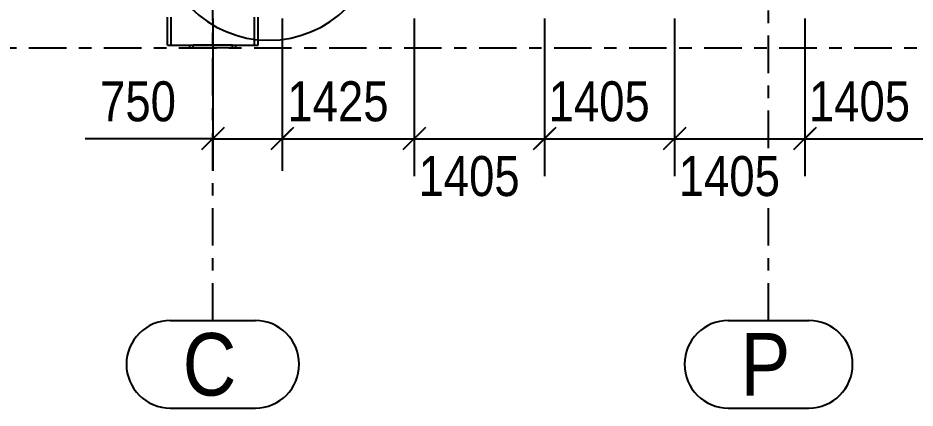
# Model space of a CAD drawing. Header units: millimetres. Extents: x 914 to 1731, y -85 to 465.
# Drawn here: x 1050.4 to 1122.1, y 336.4 to 367.6 of the extents above; entities that cross this region are included whole.
import ezdxf

# ---------------------------------------------------------------- set-up
doc = ezdxf.new("R2010")
doc.units = ezdxf.units.MM
doc.linetypes.add('XKITLINE00', pattern=[0])
doc.linetypes.add('XKITLINE03', pattern=[6, 3, -1, 1, -1])
for name, color, linetype, lineweight in [('clouds', 4, 'Continuous', 0), ('S033M_GRID-STRUCT', 1, 'Continuous', 0), ('S060M_DIMENSION', 6, 'Continuous', 0), ('S281M_STEEL-COL', 3, 'Continuous', 0)]:
    doc.layers.add(name, color=color, linetype=linetype, lineweight=lineweight)
doc.styles.add('ARIAL_', font='arial.ttf')
doc.styles.add('COMIC_SANS_MS', font='comic.ttf')

msp = doc.modelspace()

# ---------------------------------------------------------------- linework, layer by layer
at = {"layer": 'clouds', "linetype": 'XKITLINE00', "lineweight": 25}
msp.add_arc((1070.416, 374.597), 8.787, 180, 0, dxfattribs=at)
at = {"layer": 'S033M_GRID-STRUCT', "linetype": 'XKITLINE03', "lineweight": 25}
for p, q in [((1065.937, 343.392), (1065.937, 433.224)), ((1110.382, 357.189), (1110.382, 378.161)), ((955.233, 365.207), (1250.865, 365.207)), ((1110.382, 343.392), (1110.382, 352.709))]:
    msp.add_line(p, q, dxfattribs=at)
at = {"layer": 'S033M_GRID-STRUCT', "linetype": 'XKITLINE00', "lineweight": 25}
for p, q in [((1062.53, 343.392), (1069.344, 343.392)), ((1107.157, 343.392), (1113.606, 343.392)), ((1062.53, 336.392), (1069.344, 336.392)), ((1107.157, 336.392), (1113.606, 336.392))]:
    msp.add_line(p, q, dxfattribs=at)
for centre, start, end in [((1062.53, 339.892), 90, 270), ((1069.344, 339.892), 270, 90), ((1107.157, 339.892), 90, 270), ((1113.606, 339.892), 270, 90)]:
    msp.add_arc(centre, 3.5, start, end, dxfattribs=at)
at = {"layer": 'S060M_DIMENSION', "linetype": 'XKITLINE00', "lineweight": 25}
for p, q in [((1065.937, 367.54), (1065.937, 355.379)), ((1071.493, 367.54), (1071.493, 363.169)), ((1071.493, 367.54), (1071.493, 355.379)), ((1082.048, 367.54), (1082.048, 363.169)), ((1082.048, 367.54), (1082.048, 357.189)), ((1092.456, 367.54), (1092.456, 363.169)), ((1092.456, 367.54), (1092.456, 357.189)), ((1102.863, 367.54), (1102.863, 363.169)), ((1102.863, 367.54), (1102.863, 357.189)), ((1113.27, 367.54), (1113.27, 363.169)), ((1113.27, 367.54), (1113.27, 357.189)), ((1066.842, 358.844), (1065.032, 357.034)), ((1072.398, 358.844), (1070.588, 357.034)), ((1082.953, 358.844), (1081.143, 357.034)), ((1082.953, 358.844), (1081.143, 357.034)), ((1093.361, 358.844), (1091.706, 357.189)), ((1103.768, 358.844), (1101.958, 357.034)), ((1103.768, 358.844), (1101.958, 357.034)), ((1114.176, 358.844), (1112.52, 357.189)), ((1072.243, 358.689), (1070.588, 357.034)), ((1071.493, 358.689), (1071.493, 355.379)), ((1082.048, 358.689), (1082.048, 354.949)), ((1093.206, 358.689), (1091.551, 357.034)), ((1092.456, 358.689), (1092.456, 354.949)), ((1102.863, 358.689), (1102.863, 354.949)), ((1114.02, 358.689), (1112.365, 357.034)), ((1113.27, 358.689), (1113.27, 354.949)), ((1065.937, 357.939), (1055.723, 357.939)), ((1065.937, 357.939), (1055.723, 357.939)), ((1065.937, 357.939), (1071.493, 357.939)), ((1071.493, 357.939), (1082.048, 357.939)), ((1082.048, 357.939), (1092.456, 357.939)), ((1092.456, 357.939), (1102.863, 357.939)), ((1102.863, 357.939), (1113.27, 357.939)), ((1113.27, 357.939), (1123.678, 357.939))]:
    msp.add_line(p, q, dxfattribs=at)
at = {"layer": 'S060M_DIMENSION', "lineweight": 25}
for p in [(1065.937, 357.939), (1071.493, 357.939), (1071.493, 357.939), (1082.048, 357.939), (1082.048, 357.939), (1092.456, 357.939), (1092.456, 357.939), (1102.863, 357.939), (1102.863, 357.939), (1113.27, 357.939), (1113.27, 357.939)]:
    msp.add_point(p, dxfattribs=at)
at = {"layer": 'S281M_STEEL-COL', "linetype": 'XKITLINE00', "lineweight": 25}
for p, q in [((1062.307, 365.429), (1062.307, 367.651)), ((1062.604, 365.429), (1062.604, 367.651)), ((1069.27, 365.429), (1069.27, 367.651)), ((1069.567, 365.429), (1069.567, 367.651)), ((1062.307, 365.429), (1062.604, 365.429)), ((1062.604, 365.429), (1064.363, 365.429)), ((1064.1, 365.207), (1064.1, 365.429)), ((1064.1, 365.207), (1064.363, 365.207)), ((1067.511, 365.429), (1064.363, 365.429)), ((1064.363, 365.207), (1064.363, 365.429)), ((1067.511, 365.207), (1064.363, 365.207)), ((1067.511, 365.207), (1067.511, 365.429)), ((1067.511, 365.429), (1069.27, 365.429)), ((1067.511, 365.207), (1067.774, 365.207)), ((1067.774, 365.207), (1067.774, 365.429)), ((1069.27, 365.429), (1069.567, 365.429))]:
    msp.add_line(p, q, dxfattribs=at)

# ---------------------------------------------------------------- texts
at = {"layer": 'S033M_GRID-STRUCT', "lineweight": 25, "style": 'ARIAL_', "width": 0.85}
for s, p in [('C', (1063.53, 337.392)), ('P', (1108.157, 337.392))]:
    msp.add_text(s, height=5, dxfattribs=at).set_placement(p)
at = {"layer": 'S060M_DIMENSION', "lineweight": 25, "style": 'COMIC_SANS_MS', "width": 0.85}
for s, p in [('750', (1056.923, 359.329)), ('1425', (1071.903, 359.329)), ('1405', (1092.792, 359.329)), ('1405', (1113.607, 359.329)), ('1405', (1082.385, 353.349)), ('1405', (1103.2, 353.349))]:
    msp.add_text(s, height=3.2, dxfattribs=at).set_placement(p)

doc.saveas('drawing.dxf')
